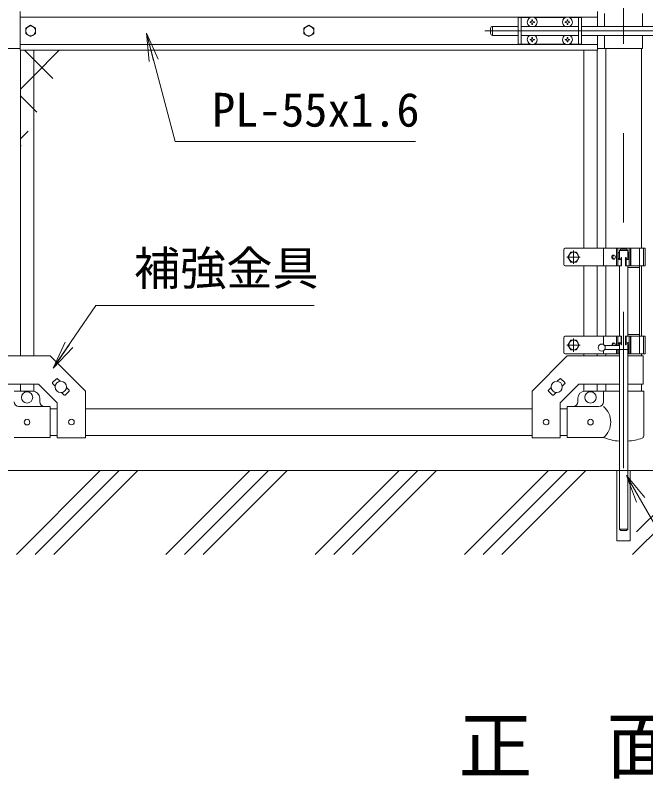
# Model space of a CAD drawing. Units: millimetres, scale not verified. Extents: x -4200 to 4200, y -2970 to 2970.
# Drawn here: x 348 to 1243, y -477 to 609 of the extents above; entities that cross this region are included whole.
import ezdxf
from ezdxf.enums import TextEntityAlignment as Align

# ---------------------------------------------------------------- set-up
doc = ezdxf.new("R2010")
doc.units = ezdxf.units.MM
doc.header["$LTSCALE"] = 20
doc.linetypes.add('USER1', pattern=[50.8, 31.75, -6.35, 6.35, -6.35])
doc.linetypes.add('USER3', pattern=[0.375, 0.25, -0.125])
doc.layers.add('0-0_D-TTL-TXT', color=7, linetype='Continuous')
for name, color, linetype, lineweight in [('0-1_D-BMK', 2, 'USER1', 13), ('0-2_D-STR1', 1, 'Continuous', 18), ('0-3_D-STR3', 3, 'Continuous', 13), ('0-5_0', 3, 'Continuous', 18), ('0-6_D-STR-TXT', 7, 'Continuous', 9), ('0-7_D-STR2', 7, 'Continuous', 9), ('0-9_D-BGD', 7, 'Continuous', 9)]:
    doc.layers.add(name, color=color, linetype=linetype, lineweight=lineweight)
doc.styles.add('ＭＳ ゴシック', font='')
doc.styles.get('ＭＳ ゴシック').set_extended_font_data('MS Gothic')

# ---------------------------------------------------------------- blocks, each defined once
blk = doc.blocks.new('_Open')
at = {"layer": '0-5_0', "color": 7, "lineweight": 9}
blk.add_line((-20, 3.33), (0, 0), dxfattribs=at)
blk.add_lwpolyline([(-20, -3.33), (0, 0), (-20, 0)], dxfattribs=at)

msp = doc.modelspace()

# ---------------------------------------------------------------- linework, layer by layer
at = {"layer": '0-1_D-BMK'}
for p, q in [((1211.59, 1203.1), (1211.59, -35.29)), ((1014.52, 586.37), (1638.97, 586.37)), ((1140.59, 274.37), (1140.59, 255.37)), ((1150.09, 264.87), (1131.09, 264.87)), ((1140.59, 149.37), (1140.59, 130.37)), ((1150.09, 139.87), (1131.09, 139.87))]:
    msp.add_line(p, q, dxfattribs=at)
at = {"layer": '0-2_D-STR1'}
for p, q in [((1186.19, 561.37), (1186.19, 277.37)), ((1236.99, 561.37), (1236.99, 277.37)), ((1186.19, 252.37), (1186.19, 152.37)), ((1236.99, 252.37), (1236.99, 152.37)), ((1186.19, 127.37), (1186.19, 124.42)), ((1236.99, 127.37), (1236.99, 124.42)), ((1186.19, 84.42), (1186.19, 74.37)), ((1236.99, 84.42), (1236.99, 74.37)), ((397.39, 49.37), (407.39, 49.37)), ((447.39, 49.37), (1081.59, 49.37)), ((1121.59, 49.37), (1131.59, 49.37)), ((397.39, 11.37), (407.39, 11.37)), ((447.39, 11.37), (1081.59, 11.37)), ((1121.59, 11.37), (1131.59, 11.37))]:
    msp.add_line(p, q, dxfattribs=at)
at = {"layer": '0-3_D-STR3'}
for p, q in [((354.49, 558.87), (354.49, 613.87)), ((1174.49, 592.87), (1174.49, 613.87)), ((1184.59, 611.37), (1184.59, 592.87)), ((1238.59, 611.37), (1238.59, 592.87)), ((1174.49, 605.87), (354.49, 605.87)), ((1061.84, 605.37), (1061.84, 567.37)), ((1079.24, 605.37), (1061.84, 605.37)), ((1066.34, 605.37), (1066.34, 567.37)), ((1078.69, 598.47), (1078.69, 598.87)), ((1079.99, 598.45), (1078.69, 598.47)), ((1081.45, 602.02), (1081.42, 600.72)), ((1081.45, 595.72), (1081.42, 597.01)), ((1082.24, 602.02), (1081.45, 602.02)), ((1082.24, 602.02), (1082.26, 600.72)), ((1082.24, 595.72), (1082.26, 597.01)), ((1083.69, 599.28), (1084.99, 599.26)), ((1129.24, 605.37), (1084.44, 605.37)), ((1084.99, 599.26), (1084.99, 598.87)), ((1129.99, 599.28), (1128.69, 599.26)), ((1128.69, 599.26), (1128.69, 598.87)), ((1131.45, 602.02), (1131.42, 600.72)), ((1131.45, 595.72), (1131.42, 597.01)), ((1132.24, 602.02), (1131.45, 602.02)), ((1132.24, 602.02), (1132.26, 600.72)), ((1132.24, 595.72), (1132.26, 597.01)), ((1133.69, 598.45), (1134.99, 598.47)), ((1151.84, 605.37), (1134.44, 605.37)), ((1134.99, 598.47), (1134.99, 598.87)), ((1147.34, 605.37), (1147.34, 567.37)), ((1151.84, 605.37), (1151.84, 567.37)), ((1022.64, 589.87), (1022.64, 582.87)), ((1037.09, 592.87), (1025.64, 592.87)), ((1025.64, 592.87), (1025.64, 579.87)), ((1036.94, 592.87), (1061.84, 592.87)), ((1066.34, 592.87), (1147.34, 592.87)), ((1082.24, 595.72), (1081.45, 595.72)), ((1132.24, 595.72), (1131.45, 595.72)), ((1151.84, 592.87), (1332.64, 592.87)), ((1037.09, 579.87), (1025.64, 579.87)), ((1036.94, 579.87), (1061.84, 579.87)), ((1066.34, 579.87), (1147.34, 579.87)), ((1081.45, 577.02), (1081.42, 575.72)), ((1082.24, 577.02), (1081.45, 577.02)), ((1082.24, 577.02), (1082.26, 575.72)), ((1131.45, 577.02), (1131.42, 575.72)), ((1132.24, 577.02), (1131.45, 577.02)), ((1132.24, 577.02), (1132.26, 575.72)), ((1151.84, 579.87), (1332.64, 579.87)), ((1174.49, 558.87), (1174.49, 579.87)), ((1184.59, 579.87), (1184.59, 561.37)), ((1238.59, 579.87), (1238.59, 561.37)), ((1174.49, 566.87), (354.49, 566.87)), ((1079.24, 567.37), (1061.84, 567.37)), ((1078.69, 573.47), (1078.69, 573.87)), ((1079.99, 573.45), (1078.69, 573.47)), ((1081.45, 570.72), (1081.42, 572.01)), ((1082.24, 570.72), (1081.45, 570.72)), ((1082.24, 570.72), (1082.26, 572.01)), ((1083.69, 574.28), (1084.99, 574.26)), ((1083.69, 573.45), (1084.99, 573.47)), ((1129.24, 567.37), (1084.44, 567.37)), ((1084.99, 574.26), (1084.99, 573.87)), ((1084.99, 573.47), (1084.99, 573.87)), ((1129.99, 574.28), (1128.69, 574.26)), ((1128.69, 574.26), (1128.69, 573.87)), ((1131.45, 570.72), (1131.42, 572.01)), ((1132.24, 570.72), (1131.45, 570.72)), ((1132.24, 570.72), (1132.26, 572.01)), ((1133.69, 574.28), (1134.99, 574.26)), ((1133.69, 573.45), (1134.99, 573.47)), ((1151.84, 567.37), (1134.44, 567.37)), ((1134.99, 574.26), (1134.99, 573.87)), ((1134.99, 573.47), (1134.99, 573.87)), ((290.39, 561.37), (354.49, 561.37)), ((1174.49, 558.87), (354.49, 558.87)), ((354.89, 558.87), (354.89, 124.42)), ((373.89, 558.87), (373.89, 124.42)), ((1155.09, 558.87), (1155.09, 277.37)), ((1174.09, 558.87), (1174.09, 277.37)), ((1238.59, 561.37), (1174.49, 561.37)), ((1126.59, 275.37), (1126.59, 254.37)), ((1242.19, 277.37), (1128.59, 277.37)), ((1183.29, 277.37), (1183.29, 252.37)), ((1201.59, 277.37), (1201.59, 252.37)), ((1203.49, 277.37), (1203.49, 252.37)), ((1205.59, 271.37), (1203.49, 271.37)), ((1205.09, 264.37), (1205.09, 271.37)), ((1205.59, 274.37), (1205.59, 271.37)), ((1217.59, 274.37), (1205.59, 274.37)), ((1205.59, 271.37), (1205.59, 262.35)), ((1215.59, 276.37), (1217.59, 274.37)), ((1217.59, 274.37), (1217.59, 271.37)), ((1219.69, 271.37), (1217.59, 271.37)), ((1217.59, 271.37), (1217.59, 262.35)), ((1218.09, 271.37), (1218.09, 264.37)), ((1219.69, 277.37), (1219.69, 252.37)), ((1221.59, 277.37), (1221.59, 252.37)), ((1221.83, 277.37), (1221.83, 252.37)), ((1234.29, 277.37), (1234.29, 127.37)), ((1239.89, 277.37), (1239.89, 252.37)), ((1242.19, 277.37), (1242.19, 252.37)), ((1208.09, 264.37), (1208.09, 252.37)), ((1208.09, 264.37), (1208.78, 264.37)), ((1208.78, 264.37), (1208.78, 252.37)), ((1214.4, 264.37), (1214.4, 252.37)), ((1215.09, 264.37), (1214.4, 264.37)), ((1215.09, 264.37), (1215.09, 252.37)), ((1208.78, 252.37), (1128.59, 252.37)), ((1155.09, 252.37), (1155.09, 152.37)), ((1174.09, 252.37), (1174.09, 152.37)), ((1205.59, 252.37), (1205.59, 152.37)), ((1242.19, 252.37), (1214.4, 252.37)), ((1217.59, 252.37), (1217.59, 152.37)), ((1234.29, 250.07), (1217.59, 250.07)), ((1208.78, 152.37), (1128.59, 152.37)), ((1183.29, 152.37), (1183.29, 140.58)), ((1201.59, 139.37), (1201.59, 152.37)), ((1203.49, 139.37), (1203.49, 152.37)), ((1208.09, 140.37), (1208.09, 152.37)), ((1208.78, 140.37), (1208.78, 152.37)), ((1242.19, 152.37), (1214.4, 152.37)), ((1214.4, 140.37), (1214.4, 152.37)), ((1215.09, 140.37), (1215.09, 152.37)), ((1234.29, 154.67), (1217.59, 154.67)), ((1219.69, 127.37), (1219.69, 152.37)), ((1221.59, 127.37), (1221.59, 152.37)), ((1221.83, 152.37), (1221.83, 127.37)), ((1239.89, 152.37), (1239.89, 127.37)), ((1242.19, 152.37), (1242.19, 127.37)), ((1126.59, 150.37), (1126.59, 129.37)), ((1205.59, 142.38), (1205.59, 133.37)), ((1205.59, 142.38), (1205.59, -121.63)), ((1217.59, 142.38), (1217.59, 133.37)), ((1183.29, 132.16), (1183.29, 127.37)), ((1205.59, 139.37), (1184.59, 139.37)), ((1205.59, 133.37), (1184.59, 133.37)), ((1201.59, 127.37), (1201.59, 133.37)), ((1205.59, 133.37), (1203.49, 133.37)), ((1203.49, 127.37), (1203.49, 133.37)), ((1203.49, 133.37), (1218.09, 133.37)), ((1205.09, 140.37), (1205.09, 139.37)), ((1205.09, 133.37), (1205.09, 127.37)), ((1208.09, 140.37), (1208.78, 140.37)), ((1215.09, 140.37), (1214.4, 140.37)), ((1218.09, 127.37), (1218.09, 140.37)), ((1205.59, 127.37), (1128.59, 127.37)), ((1155.09, 127.37), (1155.09, 124.42)), ((1174.09, 127.37), (1174.09, 124.42)), ((1242.19, 127.37), (1217.59, 127.37)), ((1239.29, 124.42), (1217.59, 124.42)), ((1239.29, 84.42), (1239.29, 124.42)), ((400.72, 86.43), (406.38, 92.08)), ((407.79, 92.08), (411.51, 88.37)), ((1121.19, 92.08), (1117.47, 88.37)), ((1128.26, 86.43), (1122.6, 92.08)), ((289.69, 84.42), (380.82, 84.42)), ((354.89, 84.42), (354.89, 74.37)), ((373.89, 84.42), (373.89, 74.37)), ((380.82, 84.42), (407.39, 57.85)), ((400.72, 85.01), (404.44, 81.3)), ((420.34, 79.54), (424.06, 75.82)), ((1108.64, 79.54), (1104.92, 75.82)), ((1148.16, 84.42), (1121.59, 57.85)), ((1128.26, 85.01), (1124.54, 81.3)), ((1205.59, 84.42), (1148.16, 84.42)), ((1155.09, 84.42), (1155.09, 74.37)), ((1174.09, 84.42), (1174.09, 74.37)), ((1239.29, 84.42), (1217.59, 84.42)), ((345.94, 74.37), (372.39, 74.37)), ((413.27, 72.47), (416.99, 68.75)), ((418.4, 68.75), (424.06, 74.41)), ((447.39, 8.17), (447.39, 74.42)), ((1081.59, 8.17), (1081.59, 74.42)), ((1110.58, 68.75), (1104.92, 74.41)), ((1115.71, 72.47), (1111.99, 68.75)), ((1183.04, 74.37), (1183.04, 59.37)), ((1240.14, 74.37), (1217.59, 74.37)), ((1240.14, 74.37), (1240.14, 10.67)), ((382.39, 59.37), (382.39, 64.37)), ((407.39, 8.17), (407.39, 57.85)), ((1121.59, 8.17), (1121.59, 57.85)), ((1146.59, 59.37), (1146.59, 64.37)), ((397.39, 52.37), (352.94, 52.37)), ((397.39, 8.37), (397.39, 52.37)), ((1131.59, 52.37), (1176.04, 52.37)), ((1131.59, 8.37), (1131.59, 52.37)), ((397.39, 8.37), (345.94, 8.37)), ((407.39, 8.17), (447.39, 8.17)), ((1121.59, 8.17), (1081.59, 8.17)), ((1131.59, 8.37), (1183.04, 8.37)), ((1202.04, -38.63), (1202.04, -138.63)), ((1205.59, -121.63), (1207.59, -123.63)), ((1215.59, -123.63), (1207.59, -123.63)), ((1217.59, -121.63), (1215.59, -123.63))]:
    msp.add_line(p, q, dxfattribs=at)
at = {"layer": '0-3_D-STR3', "linetype": 'USER3'}
msp.add_line((1221.83, 252.37), (1235.83, 252.37), dxfattribs=at)
at = {"layer": '0-3_D-STR3'}
for points in [[(1079.99, 599.28), (1078.69, 599.26), (1078.69, 598.87)], [(1083.69, 598.45), (1084.99, 598.47), (1084.99, 598.87)], [(1129.99, 598.45), (1128.69, 598.47), (1128.69, 598.87)], [(1133.69, 599.28), (1134.99, 599.26), (1134.99, 598.87)], [(1079.99, 574.28), (1078.69, 574.26), (1078.69, 573.87)], [(1129.99, 573.45), (1128.69, 573.47), (1128.69, 573.87)], [(1215.59, 276.37), (1207.59, 276.37), (1205.59, 274.37)], [(1217.59, 142.38), (1217.59, -121.63), (1205.59, -121.63)], [(289.69, 124.42), (397.39, 124.42), (447.39, 74.42)], [(1205.59, 124.42), (1131.59, 124.42), (1081.59, 74.42)], [(1205.59, 74.37), (1183.04, 74.37), (1156.59, 74.37)], [(1221.14, -38.63), (1221.14, -138.63), (1202.04, -138.63)]]:
    msp.add_lwpolyline(points, dxfattribs=at)
for points in [[(369.49, 594.47), (376.51, 590.42), (376.51, 582.32), (369.49, 578.27), (362.48, 582.32), (362.48, 590.42)], [(764.49, 594.47), (771.51, 590.42), (771.51, 582.32), (764.49, 578.27), (757.48, 582.32), (757.48, 590.42)], [(1144.64, 271.88), (1148.69, 264.87), (1144.64, 257.85), (1136.54, 257.85), (1132.49, 264.87), (1136.54, 271.88)], [(1144.64, 146.88), (1148.69, 139.87), (1144.64, 132.85), (1136.54, 132.85), (1132.49, 139.87), (1136.54, 146.88)]]:
    msp.add_lwpolyline(points, close=True, dxfattribs=at)
for centre, radius in [((369.49, 586.37), 7.03), ((764.49, 586.37), 7.03), ((1140.59, 264.87), 7.03), ((1140.59, 139.87), 7.03), ((1180.59, 136.37), 5), ((412.39, 80.42), 8), ((1116.59, 80.42), 8), ((364.39, 65.37), 8), ((1164.59, 65.37), 8), ((364.39, 30.37), 4), ((427.39, 30.42), 4), ((1101.59, 30.42), 4), ((1164.59, 30.37), 4)]:
    msp.add_circle(centre, radius, dxfattribs=at)
for centre, radius, start, end in [((1081.84, 598.87), 7, 0, 180), ((1081.84, 598.87), 7, 180, 238.99728), ((1079.94, 600.77), 1.49, 270, 0), ((1079.94, 596.96), 1.49, 0, 90), ((1083.75, 600.77), 1.49, 180, 270), ((1083.75, 596.96), 1.49, 90, 180), ((1081.84, 598.87), 7, 301.00272, 0), ((1131.84, 598.87), 7, 0, 180), ((1131.84, 598.87), 7, 180, 238.99728), ((1129.94, 600.77), 1.49, 270, 0), ((1129.94, 596.96), 1.49, 0, 90), ((1133.75, 600.77), 1.49, 180, 270), ((1133.75, 596.96), 1.49, 90, 180), ((1131.84, 598.87), 7, 301.00272, 0), ((1025.64, 589.87), 3, 90, 180), ((1025.64, 582.87), 3, 180, 270), ((1081.84, 573.87), 7, 121.00272, 180), ((1079.94, 575.77), 1.49, 270, 0), ((1083.75, 575.77), 1.49, 180, 270), ((1081.84, 573.87), 7, 0, 58.99728), ((1131.84, 573.87), 7, 121.00272, 180), ((1129.94, 575.77), 1.49, 270, 0), ((1133.75, 575.77), 1.49, 180, 270), ((1131.84, 573.87), 7, 0, 58.99728), ((1081.84, 573.87), 7, 180, 0), ((1079.94, 571.96), 1.49, 0, 90), ((1083.75, 571.96), 1.49, 90, 180), ((1131.84, 573.87), 7, 180, 0), ((1129.94, 571.96), 1.49, 0, 90), ((1133.75, 571.96), 1.49, 90, 180), ((1128.59, 275.37), 2, 90, 180), ((1128.59, 254.37), 2, 180, 270), ((1128.59, 150.37), 2, 90, 180), ((1128.59, 129.37), 2, 180, 270), ((407.09, 91.38), 1, 45, 135), ((1121.89, 91.38), 1, 45, 135), ((401.43, 85.72), 1, 135, 225), ((1127.55, 85.72), 1, 315, 45), ((372.39, 64.37), 10, 0, 90), ((417.69, 69.46), 1, 225, 315), ((423.35, 75.11), 1, 315, 45), ((1105.63, 75.11), 1, 135, 225), ((1111.29, 69.46), 1, 225, 315), ((1156.59, 64.37), 10, 90, 180), ((352.94, 59.37), 7, 180, 270), ((389.39, 59.37), 7, 180, 270), ((1139.59, 59.37), 7, 270, 0), ((1176.04, 59.37), 7, 270, 0), ((1164.84, 30.37), 28.55, 309.59418, 50.40582), ((1211.59, 83.1), 80, 249.0916, 265.69878), ((1211.59, 83.1), 80, 274.30122, 289.22051), ((1236.84, 10.67), 3.3, 289.22051, 0)]:
    msp.add_arc(centre, radius, start, end, dxfattribs=at)
msp.add_ellipse((1197.44, 264.87), major_axis=(0, 3), ratio=0.839449, dxfattribs=at)
for centre, major_axis, ratio, start_param, end_param in [((1198.6, 264.87), (0, -3), 0.839449, 3.3733968, 6.0513812), ((1205.79, 264.41), (0, -3), 0.766727, 4.7027468, 7.8414058), ((1206.94, 264.41), (0, -3), 0.615242, 4.7027468, 6.0032469), ((1217.39, 264.41), (0, -3), 0.766727, 4.7249648, 7.8636238), ((1216.25, 264.41), (0, -3), 0.615242, 0.2799384, 1.5804385), ((1197.44, 139.87), (0, -3), 0.839449, 1.4033482, 4.8798371), ((1198.6, 139.87), (0, -3), 0.839449, 3.3733968, 4.8798371), ((1205.79, 140.33), (0, 3), 0.766727, 4.7249648, 7.8636238), ((1206.94, 140.33), (0, 3), 0.615242, 0.2799384, 1.5804385), ((1217.39, 140.33), (0, 3), 0.766727, 4.7027468, 7.8414058), ((1216.25, 140.33), (0, 3), 0.615242, 4.7027468, 6.0032469)]:
    msp.add_ellipse(centre, major_axis=major_axis, ratio=ratio, start_param=start_param, end_param=end_param, dxfattribs=at)
at = {"layer": '0-6_D-STR-TXT'}
for points in [[(916.13, 429.11), (574.85, 429.11), (534.34, 581.26)], [(772.3, 195.95), (462.24, 195.95), (402.53, 108.81)], [(1579.42, -252.31), (1335.09, -252.31), (1216.78, -47.38)]]:
    msp.add_lwpolyline(points, dxfattribs=at)
at = {"layer": '0-7_D-STR2'}
for p, q in [((354.89, 433.02), (365.87, 444)), ((355.84, 422.49), (354.89, 423.44))]:
    msp.add_line(p, q, dxfattribs=at)
for points in [[(354.89, 503.73), (373.89, 522.73), (410.03, 558.87)], [(400.82, 518.94), (373.89, 545.86), (360.89, 558.87)], [(378.33, 470.71), (373.89, 475.15), (354.89, 494.15)]]:
    msp.add_lwpolyline(points, dxfattribs=at)
at = {"layer": '0-9_D-BGD'}
for p, q in [((2591.99, -38.63), (-108.01, -38.63)), ((349.4, -157.69), (468.46, -38.63)), ((375.91, -157.69), (494.98, -38.63)), ((402.43, -157.69), (521.49, -38.63)), ((561.53, -157.69), (680.59, -38.63)), ((588.05, -157.69), (707.11, -38.63)), ((614.56, -157.69), (733.62, -38.63)), ((773.66, -157.69), (892.72, -38.63)), ((800.18, -157.69), (919.24, -38.63)), ((826.69, -157.69), (945.76, -38.63)), ((985.79, -157.69), (1104.85, -38.63)), ((1012.31, -157.69), (1131.37, -38.63)), ((1038.83, -157.69), (1157.89, -38.63)), ((1224.44, -157.69), (1343.5, -38.63)), ((1229.86, -125.76), (1316.99, -38.63))]:
    msp.add_line(p, q, dxfattribs=at)

# ---------------------------------------------------------------- block references
at = {"layer": '0-6_D-STR-TXT', "xscale": 2, "yscale": 2}
for p, rotation in [((533.82, 583.19), 104.91069), ((401.4, 107.16), 235.58239), ((1215.78, -45.65), 120)]:
    msp.add_blockref('_Open', p, dxfattribs=dict(at, rotation=rotation))

# ---------------------------------------------------------------- texts
at = {"layer": '0-0_D-TTL-TXT', "style": 'ＭＳ ゴシック'}
msp.add_text('正\u3000面\u3000図', height=76.98, dxfattribs=at).set_placement((977.25, -491.23), align=Align.BOTTOM_LEFT)
at = {"layer": '0-6_D-STR-TXT', "style": 'ＭＳ ゴシック'}
for s, p in [('PL-55x1.6', (627.3, 435.86)), ('補強金具', (516.21, 210.57))]:
    msp.add_text(s, height=48.09, dxfattribs=at).set_placement(p, align=Align.BOTTOM_LEFT)

doc.saveas('drawing.dxf')
